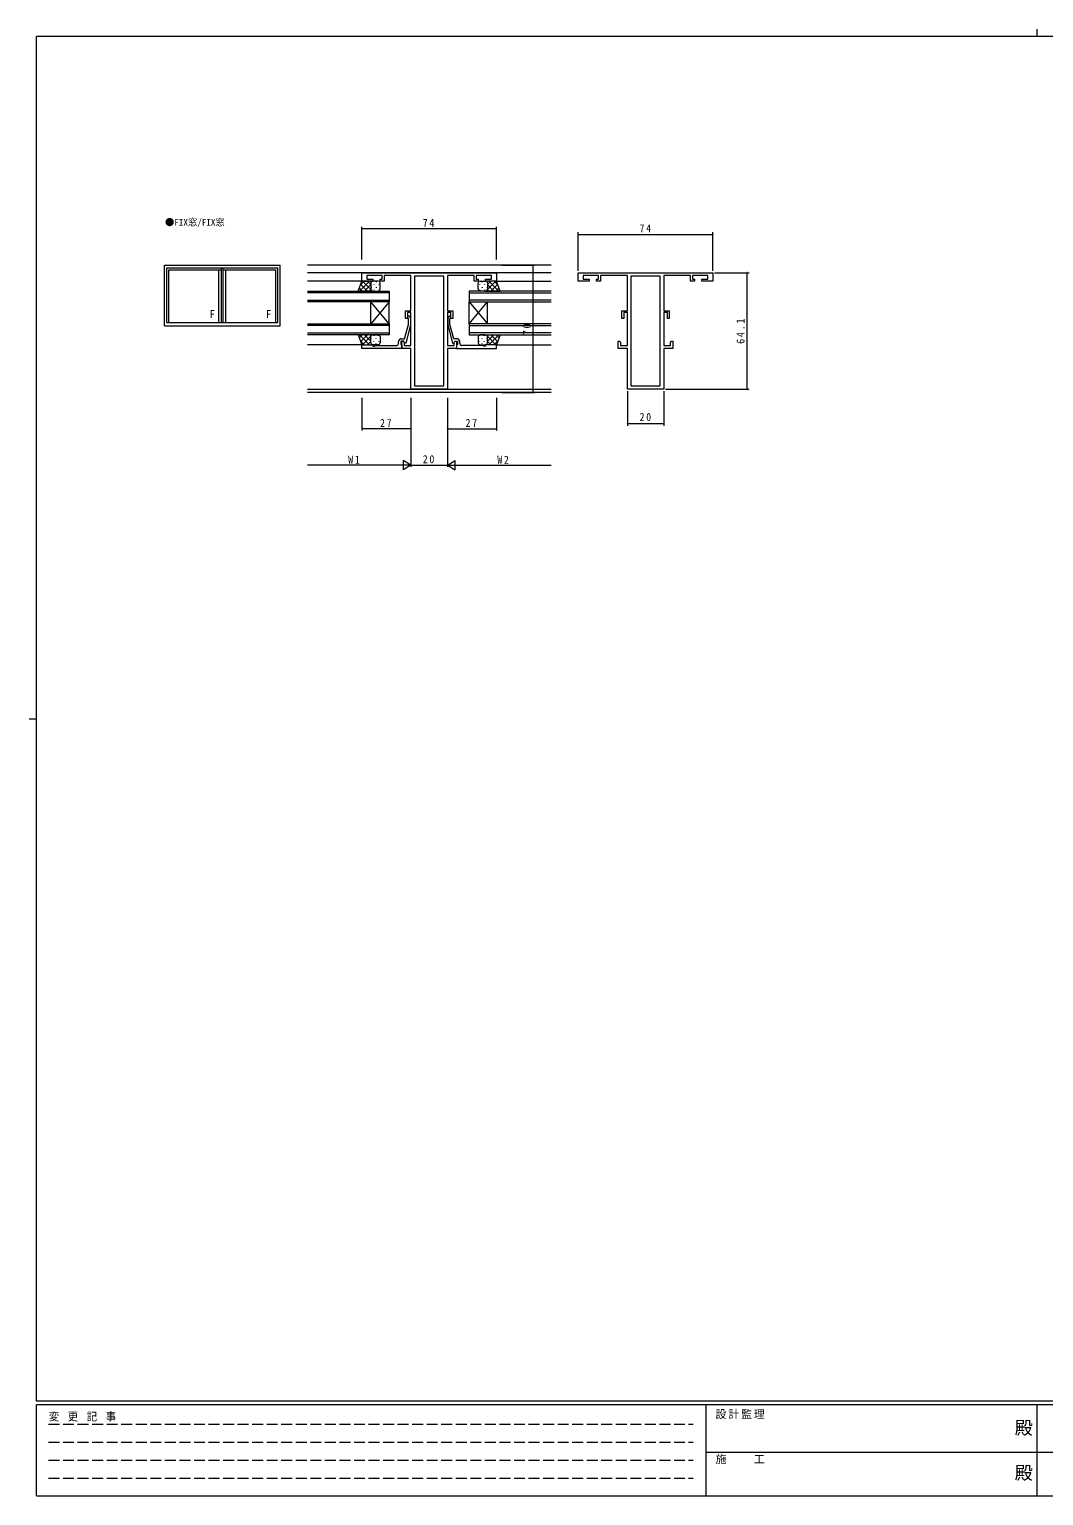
# Model space of a CAD drawing. Units: millimetres, scale not verified. Extents: x -594 to 539, y -420 to 386.
# Drawn here: x -594 to -36, y -420 to 386 of the extents above; entities that cross this region are included whole.
import ezdxf
from ezdxf.enums import TextEntityAlignment as Align

# ---------------------------------------------------------------- set-up
doc = ezdxf.new("R2010")
doc.units = ezdxf.units.MM
doc.header["$LTSCALE"] = 2
doc.linetypes.add('DASHED3', pattern=[4, 3, -1])
for name, color, linetype, lineweight in [('0-1_YKK_ZWAK', 7, 'Continuous', 9), ('0-3_YKK_11', 7, 'Continuous', 9), ('0-4_YKK_12', 2, 'Continuous', 9), ('0-5_YKK_A1', 4, 'Continuous', 9), ('0-6_YKK_13', 4, 'Continuous', 9), ('0-7_YKK_D', 6, 'Continuous', 9)]:
    doc.layers.add(name, color=color, linetype=linetype, lineweight=lineweight)
doc.layers.add('0-2_USER1', color=7, linetype='Continuous')
doc.styles.add('ＭＳ ゴシック', font='')
doc.styles.get('ＭＳ ゴシック').set_extended_font_data('MS Gothic')

msp = doc.modelspace()

# ---------------------------------------------------------------- linework, layer by layer
at = {"layer": '0-1_YKK_ZWAK'}
for p, q in [((-590, -368), (-590, 382)), ((510, 382), (-590, 382)), ((-39.98, 386), (-39.98, 382)), ((-594, 7), (-590, 7)), ((510, -368), (-590, -368)), ((-590, -420), (-590, -370)), ((456, -370), (-590, -370)), ((-222, -370), (-222, -420)), ((-40, -370), (-40, -420)), ((-222, -395.999), (-38, -395.999)), ((-38, -395.999), (146, -395.999)), ((-590, -420), (456, -420))]:
    msp.add_line(p, q, dxfattribs=at)
at = {"layer": '0-1_YKK_ZWAK', "linetype": 'DASHED3'}
for p, q in [((-583.43, -380.732), (-228.87, -380.732)), ((-583.43, -390.63), (-228.87, -390.63)), ((-583.43, -400.528), (-228.87, -400.528)), ((-583.43, -410.426), (-228.87, -410.426))]:
    msp.add_line(p, q, dxfattribs=at)
at = {"layer": '0-3_YKK_11'}
for p, q in [((-411.1, 247.635), (-411.1, 252.235)), ((-411.1, 252.235), (-337.1, 252.235)), ((-408.4, 250.605), (-408.4, 248.636)), ((-399.9, 250.605), (-408.4, 250.605)), ((-399.9, 248.636), (-399.9, 250.605)), ((-398.9, 250.605), (-398.9, 247.635)), ((-384.1, 250.605), (-398.9, 250.605)), ((-384.1, 231.335), (-384.1, 250.605)), ((-382.17, 250.305), (-382.17, 190.065)), ((-366.03, 250.305), (-382.17, 250.305)), ((-382.17, 250.305), (-382.17, 190.065)), ((-366.03, 190.065), (-366.03, 250.305)), ((-364.1, 250.605), (-364.1, 231.335)), ((-357.558, 250.605), (-364.1, 250.605)), ((-357.375, 250.725), (-357.558, 250.605)), ((-356.825, 250.725), (-357.375, 250.725)), ((-356.642, 250.605), (-356.825, 250.725)), ((-356.558, 250.605), (-356.642, 250.605)), ((-356.375, 250.725), (-356.558, 250.605)), ((-355.825, 250.725), (-356.375, 250.725)), ((-355.642, 250.605), (-355.825, 250.725)), ((-349.3, 250.605), (-355.642, 250.605)), ((-349.3, 247.635), (-349.3, 250.605)), ((-348.3, 250.605), (-348.3, 248.636)), ((-339.8, 250.605), (-348.3, 250.605)), ((-339.8, 248.636), (-339.8, 250.605)), ((-337.1, 252.235), (-337.1, 247.635)), ((-292.1, 247.635), (-292.1, 252.235)), ((-292.1, 252.235), (-218.1, 252.235)), ((-289.4, 250.605), (-289.4, 248.636)), ((-280.9, 250.605), (-289.4, 250.605)), ((-280.9, 248.636), (-280.9, 250.605)), ((-279.9, 250.605), (-279.9, 247.635)), ((-265.1, 250.605), (-279.9, 250.605)), ((-265.1, 231.335), (-265.1, 250.605)), ((-263.17, 250.305), (-263.17, 190.065)), ((-247.03, 250.305), (-263.17, 250.305)), ((-263.17, 250.305), (-263.17, 190.065)), ((-247.03, 190.065), (-247.03, 250.305)), ((-245.1, 250.605), (-245.1, 231.335)), ((-238.558, 250.605), (-245.1, 250.605)), ((-238.375, 250.725), (-238.558, 250.605)), ((-237.825, 250.725), (-238.375, 250.725)), ((-237.642, 250.605), (-237.825, 250.725)), ((-237.558, 250.605), (-237.642, 250.605)), ((-237.375, 250.725), (-237.558, 250.605)), ((-236.825, 250.725), (-237.375, 250.725)), ((-236.642, 250.605), (-236.825, 250.725)), ((-230.3, 250.605), (-236.642, 250.605)), ((-230.3, 247.635), (-230.3, 250.605)), ((-229.3, 250.605), (-229.3, 248.636)), ((-220.8, 250.605), (-229.3, 250.605)), ((-220.8, 248.636), (-220.8, 250.605)), ((-218.1, 252.235), (-218.1, 247.635)), ((-405.1, 247.635), (-411.1, 247.635)), ((-408.4, 248.636), (-405.1, 248.636)), ((-405.1, 248.636), (-405.1, 247.635)), ((-401.1, 248.636), (-399.9, 248.636)), ((-401.1, 247.635), (-401.1, 248.636)), ((-398.9, 247.635), (-401.1, 247.635)), ((-347.1, 247.635), (-349.3, 247.635)), ((-348.3, 248.636), (-347.1, 248.636)), ((-347.1, 248.636), (-347.1, 247.635)), ((-343.1, 248.636), (-339.8, 248.636)), ((-343.1, 247.635), (-343.1, 248.636)), ((-337.1, 247.635), (-343.1, 247.635)), ((-286.1, 247.635), (-292.1, 247.635)), ((-289.4, 248.636), (-286.1, 248.636)), ((-286.1, 248.636), (-286.1, 247.635)), ((-282.1, 248.636), (-280.9, 248.636)), ((-282.1, 247.635), (-282.1, 248.636)), ((-279.9, 247.635), (-282.1, 247.635)), ((-228.1, 247.635), (-230.3, 247.635)), ((-229.3, 248.636), (-228.1, 248.636)), ((-228.1, 248.636), (-228.1, 247.635)), ((-224.1, 248.636), (-220.8, 248.636)), ((-224.1, 247.635), (-224.1, 248.636)), ((-218.1, 247.635), (-224.1, 247.635)), ((-387.1, 231.335), (-384.1, 231.335)), ((-387.1, 227.135), (-387.1, 231.335)), ((-386.1, 227.135), (-387.1, 227.135)), ((-386.1, 230.335), (-386.1, 227.135)), ((-384.1, 230.335), (-386.1, 230.335)), ((-385.5, 226.987), (-385.924, 227.411)), ((-385.5, 223.697), (-385.5, 226.987)), ((-385.076, 228.26), (-384.3, 227.484)), ((-384.3, 227.484), (-384.3, 223.539)), ((-384.1, 212.265), (-384.1, 230.335)), ((-364.1, 231.335), (-361.1, 231.335)), ((-364.1, 230.335), (-364.1, 212.265)), ((-362.1, 230.335), (-364.1, 230.335)), ((-363.124, 228.26), (-363.9, 227.484)), ((-363.9, 227.484), (-363.9, 223.539)), ((-362.7, 226.987), (-362.276, 227.411)), ((-362.7, 223.697), (-362.7, 226.987)), ((-362.1, 227.135), (-362.1, 230.335)), ((-361.1, 227.135), (-362.1, 227.135)), ((-361.1, 231.335), (-361.1, 227.135)), ((-268.1, 231.335), (-265.1, 231.335)), ((-268.1, 227.135), (-268.1, 231.335)), ((-267.1, 227.135), (-268.1, 227.135)), ((-267.1, 230.335), (-267.1, 227.135)), ((-265.1, 230.335), (-267.1, 230.335)), ((-265.1, 212.265), (-265.1, 230.335)), ((-245.1, 231.335), (-242.1, 231.335)), ((-245.1, 230.335), (-245.1, 212.265)), ((-243.1, 230.335), (-245.1, 230.335)), ((-243.1, 227.135), (-243.1, 230.335)), ((-242.1, 227.135), (-243.1, 227.135)), ((-242.1, 231.335), (-242.1, 227.135)), ((-387.58, 215.935), (-385.5, 223.697)), ((-384.3, 223.539), (-387.007, 213.435)), ((-363.9, 223.539), (-361.193, 213.435)), ((-360.62, 215.935), (-362.7, 223.697)), ((-411.1, 212.635), (-405.1, 212.635)), ((-411.1, 210.635), (-411.1, 212.635)), ((-389.1, 210.635), (-411.1, 210.635)), ((-405.1, 212.635), (-405.1, 211.935)), ((-405.1, 211.935), (-404.1, 211.935)), ((-404.1, 211.935), (-403.194, 212.265)), ((-403.194, 212.265), (-395.058, 212.265)), ((-395.058, 212.265), (-394.875, 212.145)), ((-394.875, 212.145), (-394.325, 212.145)), ((-394.325, 212.145), (-394.142, 212.265)), ((-394.142, 212.265), (-394.058, 212.265)), ((-394.058, 212.265), (-393.875, 212.145)), ((-393.875, 212.145), (-393.325, 212.145)), ((-393.325, 212.145), (-393.142, 212.265)), ((-393.142, 212.265), (-391.9, 212.265)), ((-390.9, 213.265), (-390.9, 214.435)), ((-389.6, 214.635), (-389.6, 212.835)), ((-388.3, 214.635), (-389.6, 214.635)), ((-389.6, 212.835), (-389.4, 212.635)), ((-389.4, 215.935), (-387.58, 215.935)), ((-389.4, 212.635), (-389.1, 212.335)), ((-389.1, 214.635), (-388.3, 214.635)), ((-389.1, 210.635), (-389.1, 214.635)), ((-389.1, 212.335), (-389.1, 210.635)), ((-384.1, 210.635), (-389.1, 210.635)), ((-388.3, 214.635), (-387.8, 213.769)), ((-387.607, 213.435), (-388.3, 214.635)), ((-387.8, 213.769), (-387.8, 212.265)), ((-387.8, 212.265), (-384.1, 212.265)), ((-387.007, 213.435), (-387.607, 213.435)), ((-384.1, 188.135), (-384.1, 210.635)), ((-364.1, 212.265), (-360.4, 212.265)), ((-364.1, 210.635), (-364.1, 188.135)), ((-359.1, 210.635), (-364.1, 210.635)), ((-361.193, 213.435), (-360.593, 213.435)), ((-358.8, 215.935), (-360.62, 215.935)), ((-360.593, 213.435), (-359.9, 214.635)), ((-360.4, 213.769), (-359.9, 214.635)), ((-360.4, 212.265), (-360.4, 213.769)), ((-359.9, 214.635), (-359.1, 214.635)), ((-359.9, 214.635), (-358.6, 214.635)), ((-359.1, 214.635), (-359.1, 210.635)), ((-358.8, 212.635), (-359.1, 212.335)), ((-359.1, 212.335), (-359.1, 210.635)), ((-359.1, 210.635), (-337.1, 210.635)), ((-358.6, 212.835), (-358.8, 212.635)), ((-358.6, 214.635), (-358.6, 212.835)), ((-357.3, 213.265), (-357.3, 214.435)), ((-355.058, 212.265), (-356.3, 212.265)), ((-354.875, 212.145), (-355.058, 212.265)), ((-354.325, 212.145), (-354.875, 212.145)), ((-354.142, 212.265), (-354.325, 212.145)), ((-354.058, 212.265), (-354.142, 212.265)), ((-353.875, 212.145), (-354.058, 212.265)), ((-353.325, 212.145), (-353.875, 212.145)), ((-353.142, 212.265), (-353.325, 212.145)), ((-345.007, 212.265), (-353.142, 212.265)), ((-344.1, 211.935), (-345.007, 212.265)), ((-343.1, 211.935), (-344.1, 211.935)), ((-343.1, 212.635), (-343.1, 211.935)), ((-337.1, 212.635), (-343.1, 212.635)), ((-337.1, 210.635), (-337.1, 212.635)), ((-270.1, 214.635), (-269.3, 214.635)), ((-270.1, 210.635), (-270.1, 214.635)), ((-265.1, 210.635), (-270.1, 210.635)), ((-269.3, 214.635), (-268.8, 213.769)), ((-268.8, 213.769), (-268.8, 212.265)), ((-268.8, 212.265), (-265.1, 212.265)), ((-265.1, 188.135), (-265.1, 210.635)), ((-245.1, 212.265), (-241.4, 212.265)), ((-245.1, 210.635), (-245.1, 188.135)), ((-240.1, 210.635), (-245.1, 210.635)), ((-241.4, 213.769), (-240.9, 214.635)), ((-241.4, 212.265), (-241.4, 213.769)), ((-240.9, 214.635), (-240.1, 214.635)), ((-240.1, 214.635), (-240.1, 210.635)), ((-364.1, 188.135), (-384.1, 188.135)), ((-382.17, 190.065), (-366.03, 190.065)), ((-245.1, 188.135), (-265.1, 188.135)), ((-263.17, 190.065), (-247.03, 190.065))]:
    msp.add_line(p, q, dxfattribs=at)
for centre, radius, start, end in [((-385.5, 227.835), 0.6, 44.99998, 225), ((-362.7, 227.835), 0.6, 314.99998, 135), ((-391.9, 213.265), 1, 270, 359.99998), ((-389.4, 214.435), 1.5, 90, 179.99998), ((-358.8, 214.435), 1.5, 0, 89.99998), ((-356.3, 213.265), 1, 180, 269.99998)]:
    msp.add_arc(centre, radius, start, end, dxfattribs=at)
at = {"layer": '0-4_YKK_12'}
for p, q in [((-307.1, 256.435), (-441.1, 256.435)), ((-307.1, 252.235), (-441.1, 252.235)), ((-410.6, 247.635), (-441.1, 247.635)), ((-441.1, 242.135), (-396.101, 242.135)), ((-396.101, 242.135), (-396.101, 236.135)), ((-352.1, 242.135), (-352.1, 236.135)), ((-307.1, 242.135), (-352.1, 242.135)), ((-337.6, 247.635), (-307.1, 247.635)), ((-396.101, 241.135), (-441.1, 241.135)), ((-441.1, 237.135), (-396.101, 237.135)), ((-396.101, 236.135), (-441.1, 236.135)), ((-396.101, 236.135), (-406.101, 224.135)), ((-396.101, 224.135), (-406.101, 236.135)), ((-406.101, 224.135), (-406.101, 236.135)), ((-396.101, 224.135), (-396.101, 236.135)), ((-352.1, 241.135), (-307.1, 241.135)), ((-307.1, 237.135), (-352.1, 237.135)), ((-352.1, 236.135), (-342.1, 224.135)), ((-352.1, 224.135), (-342.1, 236.135)), ((-352.1, 224.135), (-352.1, 236.135)), ((-352.1, 236.135), (-307.1, 236.135)), ((-342.1, 224.135), (-342.1, 236.135)), ((-441.1, 224.135), (-396.101, 224.135)), ((-396.101, 223.135), (-441.1, 223.136)), ((-441.1, 219.136), (-396.101, 219.135)), ((-396.101, 218.135), (-441.1, 218.135)), ((-396.101, 224.135), (-396.101, 218.135)), ((-352.1, 224.135), (-352.1, 218.135)), ((-307.1, 224.135), (-352.1, 224.135)), ((-352.1, 223.135), (-307.1, 223.136)), ((-307.1, 219.136), (-352.1, 219.135)), ((-352.1, 218.135), (-307.1, 218.135)), ((-410.8, 212.635), (-441.1, 212.635)), ((-337.4, 212.635), (-307.1, 212.635)), ((-307.1, 188.065), (-441.1, 188.065)), ((-307.1, 186.435), (-441.1, 186.435))]:
    msp.add_line(p, q, dxfattribs=at)
at = {"layer": '0-5_YKK_A1'}
for p, q in [((-518.35, 254.935), (-457.35, 254.935)), ((-518.35, 224.935), (-518.35, 254.935)), ((-517.35, 253.835), (-488.35, 253.835)), ((-517.35, 224.935), (-517.35, 253.835)), ((-489.7, 224.935), (-489.7, 253.835)), ((-488.35, 224.935), (-488.35, 254.935)), ((-487.35, 224.935), (-487.35, 254.935)), ((-487.35, 253.835), (-458.35, 253.835)), ((-486, 224.935), (-486, 253.835)), ((-458.35, 224.935), (-458.35, 253.835)), ((-457.35, 224.935), (-457.35, 254.935)), ((-456.1, 222.935), (-456.1, 256.435)), ((-519.6, 222.935), (-456.1, 222.935)), ((-518.35, 224.935), (-457.35, 224.935))]:
    msp.add_line(p, q, dxfattribs=at)
msp.add_lwpolyline([(-519.6, 222.935), (-519.6, 256.435), (-456.1, 256.435)], dxfattribs=at)
at = {"layer": '0-6_YKK_13'}
for p, q in [((-413.064, 242.135), (-411.1, 247.635)), ((-405.1, 242.135), (-413.064, 242.135)), ((-412.499, 243.719), (-410.916, 242.135)), ((-412.448, 242.135), (-406.948, 247.635)), ((-411.836, 245.576), (-409.776, 247.635)), ((-411.755, 245.803), (-408.087, 242.135)), ((-411.1, 247.635), (-405.1, 247.635)), ((-410.759, 247.635), (-406.1, 242.977)), ((-409.619, 242.135), (-406.1, 245.655)), ((-407.931, 247.635), (-406.1, 245.805)), ((-406.791, 242.135), (-406.1, 242.826)), ((-406.1, 246.635), (-406.1, 243.135)), ((-406.01, 247.05), (-406.01, 247.015)), ((-406.01, 244.185), (-406.01, 243.985)), ((-402.1, 247.635), (-405.1, 247.635)), ((-405.1, 242.135), (-402.1, 242.135)), ((-404.595, 245.8), (-404.595, 245.6)), ((-404.595, 242.77), (-404.595, 242.57)), ((-403.18, 247.215), (-403.18, 247.015)), ((-403.18, 244.185), (-403.18, 243.985)), ((-401.765, 245.8), (-401.765, 245.6)), ((-401.765, 242.77), (-401.765, 242.57)), ((-401.1, 243.134), (-401.1, 246.635)), ((-347.1, 243.134), (-347.1, 246.635)), ((-346.435, 245.8), (-346.435, 245.6)), ((-346.435, 242.77), (-346.435, 242.57)), ((-346.1, 247.635), (-343.1, 247.635)), ((-343.1, 242.135), (-346.1, 242.135)), ((-345.02, 247.215), (-345.02, 247.015)), ((-345.02, 244.185), (-345.02, 243.985)), ((-343.605, 245.8), (-343.605, 245.6)), ((-343.605, 242.77), (-343.605, 242.57)), ((-337.1, 247.635), (-343.1, 247.635)), ((-343.1, 242.135), (-335.136, 242.135)), ((-342.19, 247.05), (-342.19, 247.015)), ((-342.19, 244.185), (-342.19, 243.985)), ((-340.27, 247.635), (-342.1, 245.805)), ((-337.441, 247.635), (-342.1, 242.977)), ((-342.1, 246.635), (-342.1, 243.135)), ((-338.581, 242.135), (-342.1, 245.655)), ((-341.409, 242.135), (-342.1, 242.826)), ((-335.753, 242.135), (-341.253, 247.635)), ((-336.446, 245.803), (-340.113, 242.135)), ((-336.365, 245.576), (-338.424, 247.635)), ((-335.701, 243.719), (-337.284, 242.135)), ((-335.136, 242.135), (-337.1, 247.635)), ((-413.064, 218.135), (-411.1, 212.635)), ((-405.1, 218.135), (-413.064, 218.135)), ((-412.499, 216.552), (-410.916, 218.135)), ((-412.448, 218.135), (-406.948, 212.635)), ((-411.755, 214.468), (-408.087, 218.135)), ((-409.619, 218.135), (-406.1, 214.616)), ((-406.791, 218.135), (-406.1, 217.445)), ((-405.1, 218.135), (-402.1, 218.135)), ((-404.595, 217.5), (-404.595, 217.7)), ((-401.765, 217.5), (-401.765, 217.7)), ((-346.435, 217.5), (-346.435, 217.7)), ((-343.1, 218.135), (-346.1, 218.135)), ((-343.605, 217.5), (-343.605, 217.7)), ((-343.1, 218.135), (-335.136, 218.135)), ((-341.409, 218.135), (-342.1, 217.445)), ((-338.581, 218.135), (-342.1, 214.616)), ((-335.753, 218.135), (-341.253, 212.635)), ((-336.446, 214.468), (-340.113, 218.135)), ((-335.701, 216.552), (-337.284, 218.135)), ((-335.136, 218.135), (-337.1, 212.635)), ((-411.836, 214.695), (-409.776, 212.635)), ((-411.1, 212.635), (-405.1, 212.635)), ((-410.759, 212.635), (-406.1, 217.294)), ((-407.931, 212.635), (-406.1, 214.466)), ((-406.1, 213.635), (-406.1, 217.135)), ((-406.01, 216.085), (-406.01, 216.285)), ((-406.01, 213.221), (-406.01, 213.255)), ((-402.1, 212.635), (-405.1, 212.635)), ((-404.595, 214.47), (-404.595, 214.67)), ((-403.18, 216.085), (-403.18, 216.285)), ((-403.18, 213.055), (-403.18, 213.255)), ((-401.765, 214.47), (-401.765, 214.67)), ((-401.1, 217.137), (-401.1, 213.635)), ((-347.1, 217.137), (-347.1, 213.635)), ((-346.435, 214.47), (-346.435, 214.67)), ((-346.1, 212.635), (-343.1, 212.635)), ((-345.02, 216.085), (-345.02, 216.285)), ((-345.02, 213.055), (-345.02, 213.255)), ((-343.605, 214.47), (-343.605, 214.67)), ((-337.1, 212.635), (-343.1, 212.635)), ((-342.19, 216.085), (-342.19, 216.285)), ((-342.19, 213.221), (-342.19, 213.255)), ((-337.441, 212.635), (-342.1, 217.294)), ((-342.1, 213.635), (-342.1, 217.135)), ((-340.27, 212.635), (-342.1, 214.466)), ((-336.365, 214.695), (-338.424, 212.635))]:
    msp.add_line(p, q, dxfattribs=at)
for centre, start, end in [((-405.1, 246.635), 90.00009, 180.00009), ((-405.1, 243.135), 180.00009, 270.00009), ((-402.1, 246.635), 0.00009, 90.00009), ((-402.1, 243.135), 270.00009, 0.00009), ((-346.1, 246.635), 89.99989, 179.99989), ((-346.1, 243.135), 179.99989, 269.99989), ((-343.1, 246.635), 359.99989, 89.99989), ((-343.1, 243.135), 269.99989, 359.99989), ((-405.1, 217.135), 89.99976, 179.99976), ((-402.1, 217.135), 359.99976, 89.99976), ((-346.1, 217.135), 90.00023, 180.00023), ((-343.1, 217.135), 0.00023, 90.00023), ((-405.1, 213.635), 179.99976, 269.99976), ((-402.1, 213.635), 269.99976, 359.99976), ((-346.1, 213.635), 180.00023, 270.00023), ((-343.1, 213.635), 270.00023, 0.00023)]:
    msp.add_arc(centre, 1, start, end, dxfattribs=at)
at = {"layer": '0-7_YKK_D'}
for p, q in [((-411.1, 259.435), (-411.1, 277.435)), ((-411.1, 276.435), (-337.1, 276.435)), ((-337.1, 259.435), (-337.1, 277.435)), ((-292.1, 253.185), (-292.1, 274.435)), ((-218.1, 253.185), (-218.1, 274.435)), ((-292.1, 273.185), (-218.1, 273.185)), ((-334.1, 256.435), (-316.1, 256.435)), ((-317.1, 256.435), (-317.1, 186.435)), ((-217.15, 252.235), (-198.1, 252.235)), ((-199.35, 252.235), (-199.35, 188.135)), ((-334.1, 186.435), (-316.1, 186.435)), ((-265.1, 187.185), (-265.1, 168.135)), ((-245.1, 187.185), (-245.1, 168.135)), ((-244.15, 188.135), (-198.1, 188.135)), ((-411.1, 183.435), (-411.1, 165.435)), ((-384.1, 183.435), (-384.1, 145.435)), ((-384.1, 183.435), (-384.1, 145.435)), ((-364.1, 183.435), (-364.1, 145.435)), ((-364.1, 183.435), (-364.1, 145.435)), ((-337.1, 183.435), (-337.1, 165.435)), ((-265.1, 169.385), (-245.1, 169.385)), ((-384.1, 166.435), (-411.1, 166.435)), ((-364.1, 166.435), (-337.1, 166.435)), ((-389.1, 146.435), (-441.1, 146.435)), ((-384.1, 146.435), (-392.76, 146.435)), ((-388.43, 148.935), (-388.43, 143.935)), ((-384.1, 146.435), (-388.43, 148.935)), ((-384.1, 146.435), (-388.43, 143.935)), ((-384.1, 146.435), (-364.1, 146.435)), ((-364.1, 146.435), (-359.77, 148.935)), ((-364.1, 146.435), (-355.44, 146.435)), ((-364.1, 146.435), (-359.77, 143.935)), ((-359.77, 143.935), (-359.77, 148.935)), ((-359.1, 146.435), (-307.1, 146.435))]:
    msp.add_line(p, q, dxfattribs=at)
for centre, radius, start, end in [((-411.1, 276.435), 0.106, 0, 180), ((-411.1, 276.435), 0.106, 180, 0), ((-337.1, 276.435), 0.106, 0, 180), ((-337.1, 276.435), 0.106, 180, 0), ((-292.1, 273.185), 0.133, 0, 180), ((-292.1, 273.185), 0.133, 180, 0), ((-218.1, 273.185), 0.133, 0, 180), ((-218.1, 273.185), 0.133, 180, 0), ((-317.1, 256.435), 0.106, 90, 270), ((-317.1, 256.435), 0.106, 270, 90), ((-199.35, 252.235), 0.133, 90, 270), ((-199.35, 252.235), 0.133, 270, 90), ((-317.1, 186.435), 0.106, 90, 270), ((-317.1, 186.435), 0.106, 270, 90), ((-199.35, 188.135), 0.133, 90, 270), ((-199.35, 188.135), 0.133, 270, 90), ((-265.1, 169.385), 0.133, 0, 180), ((-265.1, 169.385), 0.133, 180, 0), ((-245.1, 169.385), 0.133, 0, 180), ((-245.1, 169.385), 0.133, 180, 0), ((-411.1, 166.435), 0.106, 0, 180), ((-411.1, 166.435), 0.106, 180, 0), ((-384.1, 166.435), 0.106, 0, 180), ((-384.1, 166.435), 0.106, 180, 0), ((-364.1, 166.435), 0.106, 0, 180), ((-364.1, 166.435), 0.106, 180, 0), ((-337.1, 166.435), 0.106, 0, 180), ((-337.1, 166.435), 0.106, 180, 0)]:
    msp.add_arc(centre, radius, start, end, dxfattribs=at)

# ---------------------------------------------------------------- texts
at = {"layer": '0-1_YKK_ZWAK', "color": 3, "style": 'ＭＳ ゴシック'}
for p in [(-52.117, -388.509), (-52.117, -413.254)]:
    msp.add_text('殿', height=7.331, dxfattribs=at).set_placement(p, align=Align.BOTTOM_LEFT)
at = {"layer": '0-1_YKK_ZWAK', "char_height": 4.399, "attachment_point": 7, "style": 'ＭＳ ゴシック'}
for s, insert in [('\\T1.22;\\W0.95;変\\~更\\~記\\~事', (-583.265, -379.209)), ('\\T1.17;設計監理', (-216.615, -377.904)), ('\\T1.17;施\u3000\u3000工', (-216.615, -402.649))]:
    msp.add_mtext(s, dxfattribs=dict(at, insert=insert))
at = {"layer": '0-2_USER1', "color": 4, "style": 'ＭＳ ゴシック'}
msp.add_text('●FIX窓/FIX窓', height=3.666, dxfattribs=at).set_placement((-519.39, 277.005), align=Align.BOTTOM_LEFT)
at = {"layer": '0-5_YKK_A1', "color": 7, "style": 'ＭＳ ゴシック'}
for p in [(-494.881, 225.949), (-463.881, 225.949)]:
    msp.add_text('F', height=4.399, dxfattribs=at).set_placement(p, align=Align.BOTTOM_LEFT)
at = {"layer": '0-7_YKK_D', "color": 7, "char_height": 4.399, "attachment_point": 7, "style": 'ＭＳ ゴシック'}
for s, insert in [('\\T1.36;\\W0.9;74', (-377.62, 277.435)), ('\\T1.36;\\W0.9;74', (-258.4, 274.435)), ('\\T1.36;\\W0.9;27', (-401.12, 167.435)), ('\\T1.36;\\W0.9;27', (-354.12, 167.435)), ('\\T1.36;\\W0.9;20', (-258.4, 170.635)), ('\\T1.36;\\W0.9;W1', (-418.62, 147.235)), ('\\T1.36;\\W0.9;20', (-377.62, 147.435)), ('\\T1.36;\\W0.9;W2', (-336.62, 147.235))]:
    msp.add_mtext(s, dxfattribs=dict(at, insert=insert))
at = {"layer": '0-7_YKK_D', "color": 7, "char_height": 4.399, "attachment_point": 7, "rotation": 90, "style": 'ＭＳ ゴシック'}
for s, insert in [('\\T1.38;\\W0.9;64.1', (-200.6, 213.135)), ('\\T1.36;\\W0.9;70', (-318.1, 217.915))]:
    msp.add_mtext(s, dxfattribs=dict(at, insert=insert))

doc.saveas('drawing.dxf')
